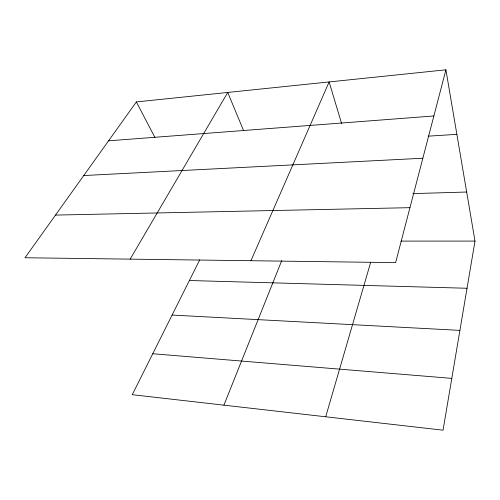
<?xml version="1.0" encoding="UTF-8"?>
<svg xmlns="http://www.w3.org/2000/svg" width="500" height="500" viewBox="0 0 500 500"><rect width="100%" height="100%" fill="white"/><g stroke="black" fill="none" stroke-linecap="round" stroke-linejoin="round"><path stroke-width="0.75" d="M445.906 69.819L395.619 262.625L25 257.75L136.356 101.931L445.906 69.819L475 241.081L443.05 430.181L132.256 394.694L199.731 259.8M325.7 416.781L370.625 262.512M223.912 405.163L281.756 260.55M250.931 260.719L329.125 81.931L341.606 123.562M130.169 259.131L227.731 92.45L243.506 130.406M108.562 140.825L433.869 115.969M428.025 136.181L456.863 134.331M83.756 175.538L422.844 158.238M412.912 193.612L466.669 192.025M55.494 215.087L409.95 207.675M401.006 241.1L475 241.081M189.369 280.519L467.031 288.263M172.087 315.062L459.913 330.381M152.744 353.744L451.806 378.381M136.356 101.931L154.931 137.494"/></g></svg>
